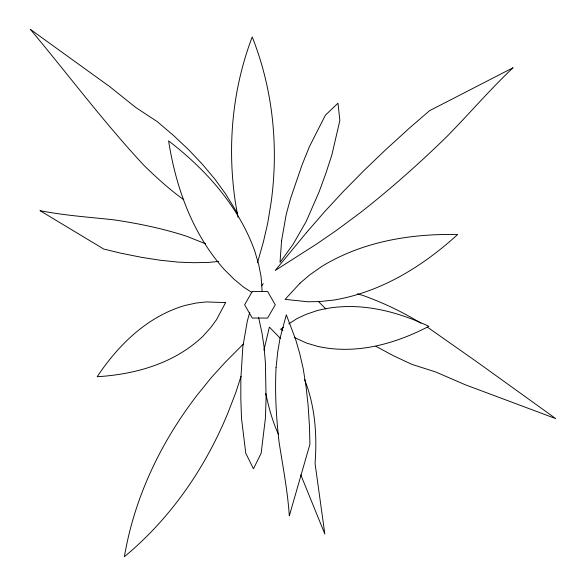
<?xml version="1.0" encoding="UTF-8"?>
<svg xmlns="http://www.w3.org/2000/svg" width="586" height="586" viewBox="0 0 586 586"><rect width="100%" height="100%" fill="white"/><g stroke="black" fill="none" stroke-linecap="round" stroke-linejoin="round"><path stroke-width="0.88" d="M263.956 350.091L269.384 327.091L280.43 338.437M257.459 262.784L263.407 241.871L267.729 223.09L271.113 202.441C278.79 146.69 272.959 89.343 252.222 36.933C232.159 89.599 227.053 147.02 235.44 202.668L237.989 217.194M249.746 312.389L247.299 321.121L242.853 346.714L240.839 378.966L240.824 398.392L241.483 418.162L245.761 453.234L253.452 468.8L261.151 453.234L265.421 418.162L266.081 398.392L265.399 362.771L264.052 346.714L262.045 333.266L258.638 317.597M241.036 376.285L235.953 392.1L227.771 413.313C205.027 468.39 170.438 518.603 124.386 556.7C134.362 497.77 160.549 442.708 196.874 395.469L211.158 377.78L225.222 362.287L243.608 343.777M261.839 285.8L263.231 283.536M283.551 327.296L280.584 329.237L282.862 330.607M288.744 323.904L296.846 318.659L305.951 314.418L316.858 310.683C354.757 300.669 394.239 309.943 428.827 326.336C394.905 344.07 355.819 354.889 317.561 346.355L306.515 343.052L294.26 337.441M218.644 261.444L208.462 262.433L194.098 262.696L178.488 262.154L160.308 260.243L142.259 257.481L120.95 253.218L103.773 249.065L39.98 210.645C64.526 215.501 89.416 217.157 114.204 219.882C138.662 223.522 162.967 228.569 186.516 236.202L205.598 243.82M357.438 293.784L363.679 295.725C383.64 302.925 402.897 312.104 420.96 323.245M375.934 346.341L393.697 355.863L412.097 364.448L435.427 371.861L465.028 384.665L555.726 418.602L477.121 362.045L427.641 327.303M251.899 292.473L243.424 287.001L234.1 279.251L224.108 269.311C192.289 233.609 175.917 187.447 168.585 140.867C205.972 169.603 238.663 206.074 254.785 251.101L258.726 264.63L261.07 276.526L262.125 291.154M183.77 199.731C169.794 189.696 157.055 178.078 144.683 166.146C104.052 122.723 68.459 74.84 30.274 29.3L109.86 86.735L135.696 107.443L157.18 121.573L173.573 135.52L189.131 150.228L202.426 164.307L214.916 179.169L225.493 193.739L237.689 213.612M325.897 309.012L318.638 301.717M278.475 434.314C272.461 421.371 268.74 407.38 265.766 393.455M300.786 474.828L324.827 533.985L315.063 463.504C317.18 435.12 315.173 406.23 304.552 379.516M276.072 367.7C274.79 392.422 276.211 417.203 279.031 441.771C282.811 466.419 287.653 490.885 289.316 515.848L309.913 444.291L309.481 426.623L308.082 404.933L306.075 386.789L303.218 368.733L299.702 353.512L295.732 339.712L286.32 314.785L279.991 338.43L277.742 351.725L276.072 367.7M281.566 240.787L280.013 262.396L293.234 244.062L306.163 221.523L319.092 191.908L325.75 173.661L331.888 154.858L339.865 120.438L337.961 103.18L325.406 115.171L309.393 146.676L302.01 165.018L290.473 198.735L286.246 214.278L281.566 240.787M225.61 302.588L216.483 319.707L210.557 327.816L202.807 336.357C174.46 363.43 135.41 374.373 97.203 376.725C118.343 344.817 147.35 316.469 184.971 305.46L196.237 303.013L206.221 301.937L225.61 302.588M252.266 291.506L244.604 304.786L252.266 318.059L267.597 318.059L275.266 304.786L267.597 291.506L252.266 291.506M306.588 232.466L275.2 270.505L317.114 243.71L337.155 229.888L360.507 212.535C390.921 188.707 419.825 163.011 447.44 135.996C469.533 113.45 490.094 89.446 513.065 67.72L429.553 110.703L409.475 128.048L385.42 149.979L364.016 170.489L343.154 191.659L324.439 211.898L306.588 232.466M299.981 283.221L285.111 299.365L307.877 301.768L320 301.548L334.013 300.039C381.171 292.062 422.806 266.278 457.659 234.51C410.508 233.558 362.192 241.586 321.458 266.645L309.921 274.739L299.981 283.221"/></g></svg>
